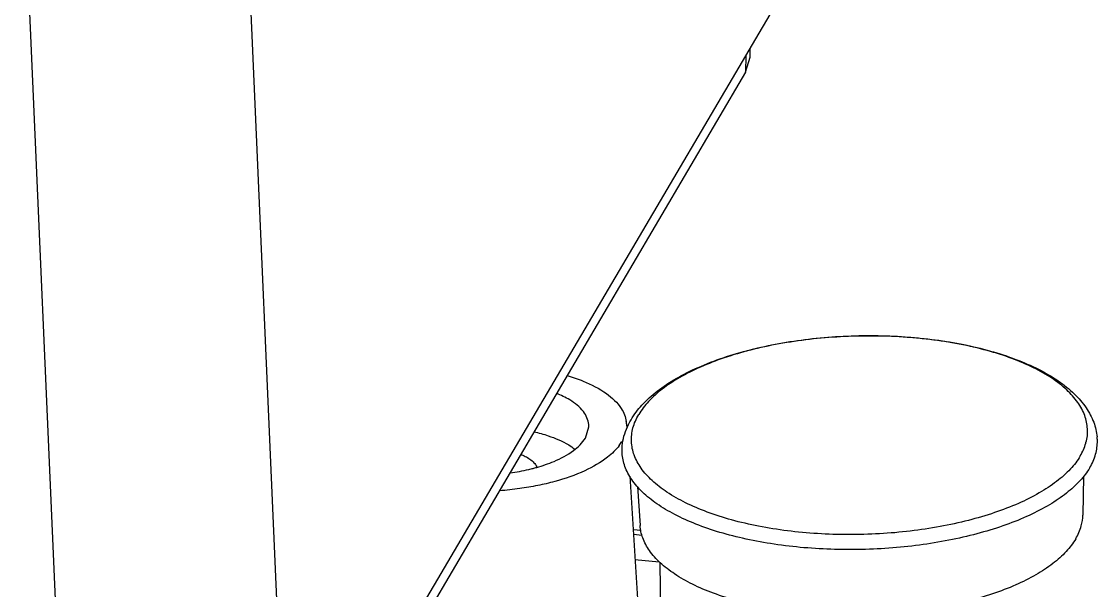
# Model space of a CAD drawing. Header units: millimetres. Extents: x 1690 to 2009, y -242 to -21.
# Drawn here: x 1800.12 to 1824.11, y -189.14 to -176.46 of the extents above; entities that cross this region are included whole.
import ezdxf

# ---------------------------------------------------------------- set-up
doc = ezdxf.new("R2010")
doc.units = ezdxf.units.MM

# ---------------------------------------------------------------- blocks, each defined once
blk = doc.blocks.new('u40')
at = {"color": 7, "linetype": 'Continuous'}
for p, q in [((-15.895, 65.987), (-14.854, 42.135)), ((-20.767, 64.646), (-19.727, 40.795)), ((-14.854, 42.135), (-3.824, 60.882)), ((-4.62, 59.53), (-4.625, 59.16)), ((-4.625, 59.16), (-4.525, 59.494)), ((-4.525, 59.494), (-4.522, 59.696)), ((-4.625, 59.16), (-15.654, 40.415)), ((-8.197, 51.006), (-8.121, 51.255)), ((-7.279, 51.325), (-7.273, 51.223)), ((-7.207, 50.156), (-6.787, 43.413)), ((2.907, 50.157), (2.893, 49.287)), ((-7.031, 49.924), (-6.977, 49.056)), ((-6.953, 48.945), (-7.132, 48.961)), ((-6.93, 48.836), (-7.126, 48.855)), ((-7.091, 48.3), (-6.549, 48.249)), ((-6.505, 46.28), (-6.532, 48.23))]:
    blk.add_line(p, q, dxfattribs=at)
for centre, radius, start, end in [((-7.876, 51.285), 0.598, 3.8025, 8.7877), ((-8.233, 51.432), 0.988, 323.3491, 329.4611), ((-10.526, 54.872), 4.689, 278.0121, 283.1945), ((-10.426, 54.43), 4.236, 283.2449, 284.5603), ((-10.36, 54.173), 3.97, 284.5625, 285.7487)]:
    blk.add_arc(centre, radius, start, end, dxfattribs=at)
for points, start_tangent, end_tangent in [([(-7.179, 51.415), (-6.935, 51.741), (-6.597, 52.05), (-6.173, 52.332), (-5.679, 52.581), (-5.125, 52.795), (-4.52, 52.972), (-3.875, 53.111), (-3.2, 53.211), (-2.506, 53.27), (-1.806, 53.287), (-1.111, 53.263), (-0.431, 53.198), (0.22, 53.091), (0.834, 52.945), (1.399, 52.76), (1.907, 52.538), (2.345, 52.28), (2.702, 51.991), (2.966, 51.68), (3.136, 51.357), (3.213, 51.031)], (0.507097, 0.861889), (0.101491, -0.994836)), ([(2.959, 50.891), (2.964, 50.906), (2.997, 51.209), (2.936, 51.508), (2.782, 51.8), (2.536, 52.078), (2.205, 52.337), (1.794, 52.572), (1.31, 52.78), (0.763, 52.955), (0.163, 53.096), (-0.478, 53.198), (-1.15, 53.261), (-1.839, 53.283), (-2.533, 53.264), (-3.219, 53.204), (-3.883, 53.104), (-4.514, 52.967), (-5.1, 52.794), (-5.629, 52.588), (-6.093, 52.355), (-6.482, 52.097), (-6.789, 51.82), (-7.008, 51.53)], (0.27265, 0.962113), (-0.507097, -0.861889)), ([(-8.606, 52.402), (-8.249, 52.276), (-7.727, 51.995), (-7.396, 51.662), (-7.285, 51.376)], (0.957778, -0.28751), (0.152279, -0.988338)), ([(-8.121, 51.255), (-8.122, 51.304), (-8.241, 51.596), (-8.544, 51.856), (-8.838, 52.003)], (0.042152, 0.999111), (-0.925208, 0.37946)), ([(-7.378, 50.783), (-7.349, 50.992), (-7.283, 51.203), (-7.179, 51.415)], (0.0548, 0.998497), (0.507097, 0.861889)), ([(2.836, 50.607), (2.616, 50.316), (2.309, 50.039), (1.921, 49.782), (1.457, 49.548), (0.927, 49.343), (0.342, 49.17), (-0.289, 49.032), (-0.953, 48.932), (-1.639, 48.872), (-2.333, 48.853), (-3.022, 48.875), (-3.694, 48.938), (-4.336, 49.041), (-4.936, 49.181), (-5.482, 49.357), (-5.966, 49.564), (-6.377, 49.8), (-6.709, 50.059), (-6.954, 50.337), (-7.108, 50.628), (-7.169, 50.928), (-7.136, 51.23), (-7.008, 51.53)], (-0.507097, -0.861889), (0.507097, 0.861889)), ([(-9.344, 51.146), (-9.025, 51.057), (-8.569, 50.851), (-8.433, 50.758)], (0.975018, -0.222126), (0.786335, -0.617801)), ([(-9.282, 50.352), (-8.894, 50.486), (-8.461, 50.726), (-8.197, 51.006)], (0.962434, 0.271516), (0.507097, 0.861889)), ([(2.836, 50.607), (2.959, 50.891)], (0.507097, 0.861889), (0.27265, 0.962113)), ([(3.049, 50.347), (3.179, 50.646), (3.218, 50.948), (3.213, 51.031)], (0.507097, 0.861889), (-0.102379, 0.994745)), ([(-9.638, 50.643), (-9.538, 50.598), (-9.342, 50.457), (-9.279, 50.365)], (0.928255, -0.371945), (0.428067, -0.903747)), ([(-7.44, 50.842), (-7.7, 50.581), (-8.211, 50.277), (-8.879, 50.037), (-9.259, 49.947)], (-0.595963, -0.803012), (-0.979901, -0.199485)), ([(3.049, 50.347), (2.832, 50.057), (2.53, 49.779), (2.15, 49.52), (1.698, 49.283), (1.18, 49.072), (0.607, 48.892), (-0.012, 48.744), (-0.666, 48.632), (-1.345, 48.558), (-2.036, 48.523), (-2.728, 48.527), (-3.409, 48.57), (-4.067, 48.652), (-4.691, 48.772), (-5.271, 48.926), (-5.796, 49.113), (-6.257, 49.33), (-6.647, 49.572), (-6.959, 49.835), (-7.187, 50.116), (-7.328, 50.408), (-7.379, 50.708), (-7.378, 50.783)], (-0.507097, -0.861889), (0.05561, 0.998453)), ([(-9.259, 49.947), (-9.66, 49.878), (-10.107, 49.83)], (-0.979901, -0.199485), (-0.997135, -0.075638)), ([(2.736, 48.76), (2.86, 49.051), (2.893, 49.287)], (0.507097, 0.861889), (0.016231, 0.999868)), ([(2.736, 48.76), (2.523, 48.478), (2.225, 48.209), (1.847, 47.959), (1.397, 47.732), (0.883, 47.533), (0.315, 47.365), (-0.298, 47.231), (-0.943, 47.134), (-1.608, 47.076), (-2.282, 47.057), (-2.951, 47.079), (-3.603, 47.14), (-4.226, 47.24), (-4.809, 47.376), (-5.34, 47.547), (-5.809, 47.748), (-6.208, 47.977), (-6.53, 48.228), (-6.768, 48.498), (-6.918, 48.781), (-6.977, 49.056)], (-0.507097, -0.861889), (-0.062537, 0.998043))]:
    blk.add_spline(points, degree=3, dxfattribs=dict(at, start_tangent=start_tangent, end_tangent=end_tangent))

msp = doc.modelspace()

# ---------------------------------------------------------------- block references
msp.add_blockref('u40', (1820.885, -236.748))

doc.saveas('drawing.dxf')
